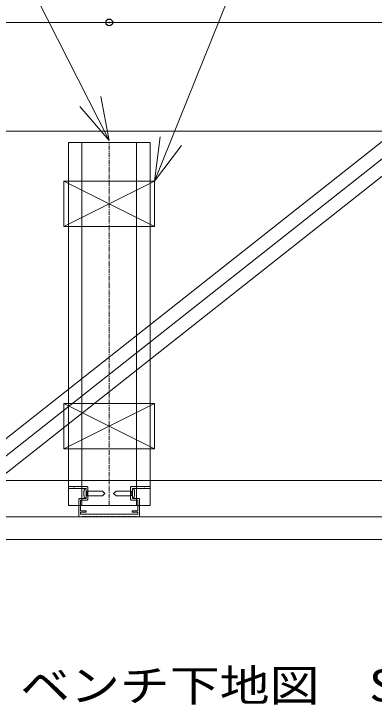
# Model space of a CAD drawing. Units: millimetres, scale not verified. Extents: x -8199 to 8201, y -2963 to 5056.
# Drawn here: x 2292 to 2820, y 3451 to 4473 of the extents above; entities that cross this region are included whole.
import ezdxf
from ezdxf.enums import TextEntityAlignment as Align

# ---------------------------------------------------------------- set-up
doc = ezdxf.new("R2010")
doc.units = ezdxf.units.MM
doc.header["$LTSCALE"] = 20
doc.header["$PDMODE"] = 32
doc.header["$PDSIZE"] = 10
doc.linetypes.add('CHAIN1', pattern=[8, 5, -1, 1, -1])
doc.layers.add('0-1_一般', color=4, linetype='Continuous', lineweight=9)
doc.layers.add('0-2_寸法', color=7, linetype='Continuous', lineweight=9)
doc.layers.add('0-4_Defpoints', color=7, linetype='Continuous')
doc.styles.add('ＭＳ ゴシック', font='')
doc.styles.get('ＭＳ ゴシック').set_extended_font_data('MS Gothic')

# ---------------------------------------------------------------- blocks, each defined once
blk = doc.blocks.new('グループ-50-1')
at = {"layer": '0-1_一般', "color": 2}
for p, q in [((380561.1, -56426.8), (380561.1, -48426.8)), ((382361.1, -48426.8), (380561.1, -48426.8)), ((380861.1, -56426.8), (380861.1, -48426.8)), ((382061.1, -56426.8), (382061.1, -48426.8)), ((382361.1, -56426.8), (382361.1, -48426.8)), ((382361.1, -56426.8), (380561.1, -56426.8))]:
    blk.add_line(p, q, dxfattribs=at)
at = {"layer": '0-1_一般', "color": 7, "linetype": 'CHAIN1'}
blk.add_line((381461.1, -56426.8), (381461.1, -48426.8), dxfattribs=at)
blk = doc.blocks.new('グループ-51-1')
at = {"layer": '0-2_寸法'}
for p, q in [((382461.1, -50276.8), (380461.1, -49276.8)), ((380461.1, -50276.8), (382461.1, -49276.8))]:
    blk.add_line(p, q, dxfattribs=at)
blk.add_lwpolyline([(380461.1, -49276.8), (382461.1, -49276.8), (382461.1, -50276.8), (380461.1, -50276.8)], close=True, dxfattribs=at)
blk = doc.blocks.new('グループ-52-1')
at = {"layer": '0-2_寸法'}
for p, q in [((382461.1, -54176.8), (380461.1, -55176.8)), ((380461.1, -54176.8), (382461.1, -55176.8))]:
    blk.add_line(p, q, dxfattribs=at)
blk.add_lwpolyline([(380461.1, -54176.8), (382461.1, -54176.8), (382461.1, -55176.8), (380461.1, -55176.8)], close=True, dxfattribs=at)
blk = doc.blocks.new('グループ-53-1')
at = {"layer": '0-1_一般'}
for p, q in [((380979.1, -56116.4), (380951.1, -56116.4)), ((380951.1, -56201.2), (380979.1, -56201.2))]:
    blk.add_line(p, q, dxfattribs=at)
for points in [[(380903.4, -56141.7), (380903.7, -56137), (380904, -56132.3), (380904.3, -56127.6), (380904.7, -56122.9), (380905.2, -56118.2), (380905.7, -56113.5), (380906.3, -56108.8), (380906.4, -56107.8), (380906.5, -56106.7), (380906.7, -56105.7), (380906.8, -56104.7), (380906.9, -56103.6), (380907.1, -56102.6), (380907.2, -56101.5), (380907.3, -56100.5), (380907.5, -56099.5), (380907.6, -56098.4), (380907.7, -56097.4), (380907.9, -56096.3), (380908, -56095.3), (380908.1, -56094.3), (380908.3, -56093.2), (380908.4, -56092.2), (380908.5, -56091.2), (380908.7, -56090.1), (380908.8, -56089.1), (380908.9, -56088), (380909.1, -56087), (380909.3, -56085.3), (380909.7, -56083.3), (380910.3, -56081.2), (380911, -56079.2), (380911.9, -56077.2), (380912.9, -56075.3), (380914, -56073.4), (380915.3, -56071.6), (380916.7, -56069.8), (380918.2, -56068.1), (380919.9, -56066.6)], [(380919.9, -56066.6), (380921.7, -56065.2), (380923.5, -56063.9), (380925.5, -56062.7), (380927.5, -56061.7), (380929.5, -56060.9), (380931.6, -56060.2), (380933.7, -56059.6), (380935.7, -56059.2), (380937.8, -56058.9), (380939.8, -56058.8), (380941.1, -56058.8), (380941.6, -56058.8), (380942, -56058.8), (380942.5, -56058.8), (380943, -56058.8), (380943.5, -56058.8), (380944, -56058.8), (380944.5, -56058.8), (380944.9, -56058.8), (380945.4, -56058.8), (380945.9, -56058.8), (380946.4, -56058.8), (380946.9, -56058.8), (380947.3, -56058.8), (380947.8, -56058.8), (380948.3, -56058.8), (380948.8, -56058.8), (380949.3, -56058.8), (380949.7, -56058.8), (380950.2, -56058.8), (380950.7, -56058.8), (380951.1, -56061.2), (380951.1, -56070.6), (380951.1, -56080), (380951.1, -56089.4), (380951.1, -56098.8), (380951.1, -56108.2), (380951.1, -56117.6), (380951.1, -56127)], [(380910.8, -56237.9), (380910.1, -56235.9), (380909.6, -56233.9), (380909.2, -56231.9), (380909, -56230.3), (380908.9, -56229.3), (380908.8, -56228.3), (380908.6, -56227.2), (380908.5, -56226.2), (380908.4, -56225.2), (380908.2, -56224.1), (380908.1, -56223.1), (380908, -56222), (380907.8, -56221), (380907.7, -56220), (380907.6, -56218.9), (380907.4, -56217.9), (380907.3, -56216.9), (380907.2, -56215.8), (380907, -56214.8), (380906.9, -56213.7), (380906.8, -56212.7), (380906.6, -56211.7), (380906.5, -56210.6), (380906.4, -56209.6), (380906.1, -56207.6), (380905.6, -56202.9), (380905.1, -56198.2), (380904.6, -56193.5), (380904.2, -56188.8), (380903.9, -56184.1), (380903.6, -56179.4), (380903.4, -56174.7), (380903.2, -56170), (380903.1, -56165.3), (380903.1, -56160.6), (380903.1, -56155.9), (380903.1, -56151.2), (380903.3, -56146.5), (380903.4, -56141.7)], [(380951.1, -56127), (380951.1, -56136.5), (380951.1, -56145.9), (380951.1, -56155.3), (380951.1, -56164.7), (380951.1, -56174.1), (380951.1, -56183.5), (380951.1, -56192.9), (380951.1, -56202.3), (380951.1, -56211.7), (380951.1, -56221.2), (380951.1, -56230.6), (380951.1, -56240), (380951.1, -56249.4), (380951.1, -56258.8), (380951.1, -56258.8)], [(380951.1, -56258.8), (380950.6, -56258.8), (380950.1, -56258.8), (380949.6, -56258.8), (380949.1, -56258.8), (380948.7, -56258.8), (380948.2, -56258.8), (380947.7, -56258.8), (380947.2, -56258.8), (380946.7, -56258.8), (380946.3, -56258.8), (380945.8, -56258.8), (380945.3, -56258.8), (380944.8, -56258.8), (380944.3, -56258.8), (380943.8, -56258.8), (380943.4, -56258.8), (380942.9, -56258.8), (380942.4, -56258.8), (380941.9, -56258.8), (380941.4, -56258.8), (380941, -56258.8), (380939.3, -56258.8), (380937.3, -56258.6), (380935.2, -56258.3), (380933.1, -56257.9), (380931.1, -56257.3), (380929, -56256.5), (380927, -56255.6), (380925, -56254.6), (380923.1, -56253.4), (380921.2, -56252.1), (380919.5, -56250.6), (380917.8, -56249.1), (380916.3, -56247.4), (380914.9, -56245.6), (380913.7, -56243.7), (380912.6, -56241.8), (380911.6, -56239.9), (380910.8, -56237.9)]]:
    blk.add_lwpolyline(points, dxfattribs=at)
blk.add_lwpolyline([(380979.1, -56208.8), (381310.5, -56208.8), (381363.1, -56158.8), (381310.5, -56108.8), (380979.1, -56108.8)], close=True, dxfattribs=at)
blk = doc.blocks.new('グループ-54-1')
at = {"layer": '0-1_一般'}
for p, q in [((381943.1, -56116.4), (381971.1, -56116.4)), ((381971.1, -56201.2), (381943.1, -56201.2))]:
    blk.add_line(p, q, dxfattribs=at)
for points in [[(382002.2, -56066.6), (382000.5, -56065.2), (381998.6, -56063.9), (381996.7, -56062.7), (381994.7, -56061.7), (381992.6, -56060.9), (381990.6, -56060.2), (381988.5, -56059.6), (381986.4, -56059.2), (381984.3, -56058.9), (381982.3, -56058.8), (381981.1, -56058.8), (381980.6, -56058.8), (381980.1, -56058.8), (381979.6, -56058.8), (381979.1, -56058.8), (381978.7, -56058.8), (381978.2, -56058.8), (381977.7, -56058.8), (381977.2, -56058.8), (381976.7, -56058.8), (381976.3, -56058.8), (381975.8, -56058.8), (381975.3, -56058.8), (381974.8, -56058.8), (381974.3, -56058.8), (381973.8, -56058.8), (381973.4, -56058.8), (381972.9, -56058.8), (381972.4, -56058.8), (381971.9, -56058.8), (381971.4, -56058.8), (381971.1, -56061.2), (381971.1, -56070.6), (381971.1, -56080), (381971.1, -56089.4), (381971.1, -56098.8), (381971.1, -56108.2), (381971.1, -56117.6), (381971.1, -56127)], [(382018.7, -56141.7), (382018.5, -56137), (382018.2, -56132.3), (382017.8, -56127.6), (382017.4, -56122.9), (382017, -56118.2), (382016.4, -56113.5), (382015.9, -56108.8), (382015.7, -56107.8), (382015.6, -56106.7), (382015.5, -56105.7), (382015.3, -56104.7), (382015.2, -56103.6), (382015.1, -56102.6), (382014.9, -56101.5), (382014.8, -56100.5), (382014.7, -56099.5), (382014.5, -56098.4), (382014.4, -56097.4), (382014.3, -56096.3), (382014.1, -56095.3), (382014, -56094.3), (382013.9, -56093.2), (382013.7, -56092.2), (382013.6, -56091.2), (382013.5, -56090.1), (382013.3, -56089.1), (382013.2, -56088), (382013.1, -56087), (382012.8, -56085.3), (382012.4, -56083.3), (382011.8, -56081.2), (382011.1, -56079.2), (382010.3, -56077.2), (382009.3, -56075.3), (382008.2, -56073.4), (382006.9, -56071.6), (382005.4, -56069.8), (382003.9, -56068.1), (382002.2, -56066.6)], [(381971.1, -56127), (381971.1, -56136.5), (381971.1, -56145.9), (381971.1, -56155.3), (381971.1, -56164.7), (381971.1, -56174.1), (381971.1, -56183.5), (381971.1, -56192.9), (381971.1, -56202.3), (381971.1, -56211.7), (381971.1, -56221.2), (381971.1, -56230.6), (381971.1, -56240), (381971.1, -56249.4), (381971.1, -56258.8), (381971.1, -56258.8)], [(382011.3, -56237.9), (382012, -56235.9), (382012.5, -56233.9), (382012.9, -56231.9), (382013.1, -56230.3), (382013.2, -56229.3), (382013.4, -56228.3), (382013.5, -56227.2), (382013.6, -56226.2), (382013.8, -56225.2), (382013.9, -56224.1), (382014, -56223.1), (382014.2, -56222), (382014.3, -56221), (382014.4, -56220), (382014.6, -56218.9), (382014.7, -56217.9), (382014.8, -56216.9), (382015, -56215.8), (382015.1, -56214.8), (382015.2, -56213.7), (382015.4, -56212.7), (382015.5, -56211.7), (382015.6, -56210.6), (382015.8, -56209.6), (382016, -56207.6), (382016.6, -56202.9), (382017.1, -56198.2), (382017.5, -56193.5), (382017.9, -56188.8), (382018.3, -56184.1), (382018.5, -56179.4), (382018.8, -56174.7), (382018.9, -56170), (382019, -56165.3), (382019.1, -56160.6), (382019.1, -56155.9), (382019, -56151.2), (382018.9, -56146.5), (382018.7, -56141.7)], [(381971.1, -56258.8), (381971.6, -56258.8), (381972, -56258.8), (381972.5, -56258.8), (381973, -56258.8), (381973.5, -56258.8), (381974, -56258.8), (381974.4, -56258.8), (381974.9, -56258.8), (381975.4, -56258.8), (381975.9, -56258.8), (381976.4, -56258.8), (381976.9, -56258.8), (381977.3, -56258.8), (381977.8, -56258.8), (381978.3, -56258.8), (381978.8, -56258.8), (381979.3, -56258.8), (381979.7, -56258.8), (381980.2, -56258.8), (381980.7, -56258.8), (381981.2, -56258.8), (381982.8, -56258.8), (381984.9, -56258.6), (381986.9, -56258.3), (381989, -56257.9), (381991.1, -56257.3), (381993.1, -56256.5), (381995.2, -56255.6), (381997.2, -56254.6), (381999.1, -56253.4), (382000.9, -56252.1), (382002.7, -56250.6), (382004.3, -56249.1), (382005.8, -56247.4), (382007.2, -56245.6), (382008.5, -56243.7), (382009.6, -56241.8), (382010.5, -56239.9), (382011.3, -56237.9)]]:
    blk.add_lwpolyline(points, dxfattribs=at)
blk.add_lwpolyline([(381943.1, -56208.8), (381611.7, -56208.8), (381559.1, -56158.8), (381611.7, -56108.8), (381943.1, -56108.8)], close=True, dxfattribs=at)

msp = doc.modelspace()

# ---------------------------------------------------------------- linework, layer by layer
at = {"layer": '0-1_一般', "color": 2}
for p, q in [((2278.48, 4587.96), (2431.48, 4286.78)), ((2643.21, 4588.5), (2498.15, 4226.78))]:
    msp.add_line(p, q, dxfattribs=at)
at = {"layer": '0-1_一般'}
for p, q in [((2400.15, 3776.64), (2400.15, 3759.31)), ((2462.81, 3759.31), (2462.81, 3776.64)), ((2386.81, 3735.58), (2386.81, 3759.31)), ((2476.15, 3759.31), (2476.15, 3735.58)), ((2391.06, 3733.44), (2388.95, 3733.44)), ((2474.01, 3733.44), (2471.89, 3733.44))]:
    msp.add_line(p, q, dxfattribs=at)
at = {"layer": '0-1_一般', "color": 7}
for points in [[(1324.81, 4460.11), (3991.48, 4460.11), (3991.48, 4300.11), (1324.81, 4300.11)], [(1411.48, 4300.11), (3904.81, 4300.11), (3904.81, 3786.78), (1411.48, 3786.78)]]:
    msp.add_lwpolyline(points, close=True, dxfattribs=at)
at = {"layer": '0-1_一般', "color": 2}
for points in [[(2418.94, 4351.31), (2431.48, 4286.78), (2388.35, 4336.39)], [(2537.71, 4279.28), (2498.15, 4226.78), (2506.16, 4292.03)]]:
    msp.add_lwpolyline(points, dxfattribs=at)
at = {"layer": '0-1_一般'}
for points in [[(2388.15, 3760.64), (2397.48, 3760.64), (2397.48, 3767.58), (2397.88, 3767.98), (2397.48, 3768.38), (2397.48, 3775.31), (2379.88, 3775.31), (2379.48, 3775.71), (2379.08, 3775.31), (2371.48, 3775.31), (2371.48, 3777.98), (2379.08, 3777.98), (2379.48, 3777.58), (2379.88, 3777.98), (2398.81, 3777.98)], [(2464.15, 3777.98), (2483.08, 3777.98), (2483.48, 3777.58), (2483.88, 3777.98), (2491.48, 3777.98), (2491.48, 3775.31), (2483.88, 3775.31), (2483.48, 3775.71), (2483.08, 3775.31), (2465.48, 3775.31), (2465.48, 3768.38), (2465.08, 3767.98), (2465.48, 3767.58), (2465.48, 3760.64), (2474.81, 3760.64)], [(2398.81, 3757.98), (2389.48, 3757.98), (2389.48, 3742.44), (2397.81, 3742.44), (2397.81, 3740.44), (2389.48, 3740.44), (2389.48, 3737.44), (2473.48, 3737.44), (2473.48, 3740.44), (2465.15, 3740.44), (2465.15, 3742.44), (2473.48, 3742.44), (2473.48, 3757.98), (2464.15, 3757.98)]]:
    msp.add_lwpolyline(points, dxfattribs=at)
at = {"layer": '0-1_一般', "color": 1}
msp.add_lwpolyline([(3991.48, 3700.11), (3958.15, 3733.44), (1358.14, 3733.44), (1324.81, 3700.11)], close=True, dxfattribs=at)
at = {"layer": '0-1_一般'}
for centre, radius, start, end in [((2398.81, 3776.64), 1.33, 45, 90), ((2398.81, 3776.64), 1.33, 0, 45), ((2464.15, 3776.64), 1.33, 135, 180), ((2464.15, 3776.64), 1.33, 90, 135), ((2388.15, 3759.31), 1.33, 135, 180), ((2388.15, 3759.31), 1.33, 90, 135), ((2398.81, 3759.31), 1.33, 315, 0), ((2464.15, 3759.31), 1.33, 180, 225), ((2474.81, 3759.31), 1.33, 45, 90), ((2474.81, 3759.31), 1.33, 0, 45), ((2398.81, 3759.31), 1.33, 270, 315), ((2464.15, 3759.31), 1.33, 225, 270), ((2388.95, 3735.58), 2.13, 180, 270), ((2391.06, 3734.11), 0.667, 270, 330), ((2392.22, 3733.44), 0.667, 90, 150), ((2392.22, 3733.44), 0.667, 30, 90), ((2393.37, 3734.11), 0.667, 210, 270), ((2393.37, 3734.11), 0.667, 270, 330), ((2394.53, 3733.44), 0.667, 90, 150), ((2394.53, 3733.44), 0.667, 30, 90), ((2395.68, 3734.11), 0.667, 210, 270), ((2395.68, 3734.11), 0.667, 270, 330), ((2396.84, 3733.44), 0.667, 90, 150), ((2396.84, 3733.44), 0.667, 30, 90), ((2397.99, 3734.11), 0.667, 210, 270), ((2397.99, 3734.11), 0.667, 270, 330), ((2399.15, 3733.44), 0.667, 90, 150), ((2399.15, 3733.44), 0.667, 30, 90), ((2400.3, 3734.11), 0.667, 210, 270), ((2400.3, 3734.11), 0.667, 270, 330), ((2401.46, 3733.44), 0.667, 90, 150), ((2401.46, 3733.44), 0.667, 30, 90), ((2402.61, 3734.11), 0.667, 210, 270), ((2402.61, 3734.11), 0.667, 270, 330), ((2403.77, 3733.44), 0.667, 90, 150), ((2403.77, 3733.44), 0.667, 30, 90), ((2404.92, 3734.11), 0.667, 210, 270), ((2404.92, 3734.11), 0.667, 270, 330), ((2406.08, 3733.44), 0.667, 90, 150), ((2406.08, 3733.44), 0.667, 30, 90), ((2407.23, 3734.11), 0.667, 210, 270), ((2407.23, 3734.11), 0.667, 270, 330), ((2408.39, 3733.44), 0.667, 90, 150), ((2408.39, 3733.44), 0.667, 30, 90), ((2409.54, 3734.11), 0.667, 210, 270), ((2409.54, 3734.11), 0.667, 270, 330), ((2410.69, 3733.44), 0.667, 90, 150), ((2410.69, 3733.44), 0.667, 30, 90), ((2411.85, 3734.11), 0.667, 210, 270), ((2411.85, 3734.11), 0.667, 270, 330), ((2413, 3733.44), 0.667, 90, 150), ((2413, 3733.44), 0.667, 30, 90), ((2414.16, 3734.11), 0.667, 210, 270), ((2414.16, 3734.11), 0.667, 270, 330), ((2415.31, 3733.44), 0.667, 90, 150), ((2415.31, 3733.44), 0.667, 30, 90), ((2416.47, 3734.11), 0.667, 210, 270), ((2416.47, 3734.11), 0.667, 270, 330), ((2417.62, 3733.44), 0.667, 90, 150), ((2417.62, 3733.44), 0.667, 30, 90), ((2418.78, 3734.11), 0.667, 210, 270), ((2418.78, 3734.11), 0.667, 270, 330), ((2419.93, 3733.44), 0.667, 90, 150), ((2419.93, 3733.44), 0.667, 30, 90), ((2421.09, 3734.11), 0.667, 210, 270), ((2421.09, 3734.11), 0.667, 270, 330), ((2422.24, 3733.44), 0.667, 90, 150), ((2422.24, 3733.44), 0.667, 30, 90), ((2423.4, 3734.11), 0.667, 210, 270), ((2423.4, 3734.11), 0.667, 270, 330), ((2424.55, 3733.44), 0.667, 90, 150), ((2424.55, 3733.44), 0.667, 30, 90), ((2425.71, 3734.11), 0.667, 210, 270), ((2425.71, 3734.11), 0.667, 270, 330), ((2426.86, 3733.44), 0.667, 90, 150), ((2426.86, 3733.44), 0.667, 30, 90), ((2428.02, 3734.11), 0.667, 210, 270), ((2428.02, 3734.11), 0.667, 270, 330), ((2429.17, 3733.44), 0.667, 90, 150), ((2429.17, 3733.44), 0.667, 30, 90), ((2430.32, 3734.11), 0.667, 210, 270), ((2430.32, 3734.11), 0.667, 270, 330), ((2431.48, 3733.44), 0.667, 90, 150), ((2431.48, 3733.44), 0.667, 30, 90), ((2432.63, 3734.11), 0.667, 210, 270), ((2432.63, 3734.11), 0.667, 270, 330), ((2433.79, 3733.44), 0.667, 90, 150), ((2433.79, 3733.44), 0.667, 30, 90), ((2434.94, 3734.11), 0.667, 210, 270), ((2434.94, 3734.11), 0.667, 270, 330), ((2436.1, 3733.44), 0.667, 90, 150), ((2436.1, 3733.44), 0.667, 30, 90), ((2437.25, 3734.11), 0.667, 210, 270), ((2437.25, 3734.11), 0.667, 270, 330), ((2438.41, 3733.44), 0.667, 90, 150), ((2438.41, 3733.44), 0.667, 30, 90), ((2439.56, 3734.11), 0.667, 210, 270), ((2439.56, 3734.11), 0.667, 270, 330), ((2440.72, 3733.44), 0.667, 90, 150), ((2440.72, 3733.44), 0.667, 30, 90), ((2441.87, 3734.11), 0.667, 210, 270), ((2441.87, 3734.11), 0.667, 270, 330), ((2443.03, 3733.44), 0.667, 90, 150), ((2443.03, 3733.44), 0.667, 30, 90), ((2444.18, 3734.11), 0.667, 210, 270), ((2444.18, 3734.11), 0.667, 270, 330), ((2445.34, 3733.44), 0.667, 90, 150), ((2445.34, 3733.44), 0.667, 30, 90), ((2446.49, 3734.11), 0.667, 210, 270), ((2446.49, 3734.11), 0.667, 270, 330), ((2447.65, 3733.44), 0.667, 90, 150), ((2447.65, 3733.44), 0.667, 30, 90), ((2448.8, 3734.11), 0.667, 210, 270), ((2448.8, 3734.11), 0.667, 270, 330), ((2449.95, 3733.44), 0.667, 90, 150), ((2449.95, 3733.44), 0.667, 30, 90), ((2451.11, 3734.11), 0.667, 210, 270), ((2451.11, 3734.11), 0.667, 270, 330), ((2452.26, 3733.44), 0.667, 90, 150), ((2452.26, 3733.44), 0.667, 30, 90), ((2453.42, 3734.11), 0.667, 210, 270), ((2453.42, 3734.11), 0.667, 270, 330), ((2454.57, 3733.44), 0.667, 90, 150), ((2454.57, 3733.44), 0.667, 30, 90), ((2455.73, 3734.11), 0.667, 210, 270), ((2455.73, 3734.11), 0.667, 270, 330), ((2456.88, 3733.44), 0.667, 90, 150), ((2456.88, 3733.44), 0.667, 30, 90), ((2458.04, 3734.11), 0.667, 210, 270), ((2458.04, 3734.11), 0.667, 270, 330), ((2459.19, 3733.44), 0.667, 90, 150), ((2459.19, 3733.44), 0.667, 30, 90), ((2460.35, 3734.11), 0.667, 210, 270), ((2460.35, 3734.11), 0.667, 270, 330), ((2461.5, 3733.44), 0.667, 90, 150), ((2461.5, 3733.44), 0.667, 30, 90), ((2462.66, 3734.11), 0.667, 210, 270), ((2462.66, 3734.11), 0.667, 270, 330), ((2463.81, 3733.44), 0.667, 90, 150), ((2463.81, 3733.44), 0.667, 30, 90), ((2464.97, 3734.11), 0.667, 210, 270), ((2464.97, 3734.11), 0.667, 270, 330), ((2466.12, 3733.44), 0.667, 90, 150), ((2466.12, 3733.44), 0.667, 30, 90), ((2467.28, 3734.11), 0.667, 210, 270), ((2467.28, 3734.11), 0.667, 270, 330), ((2468.43, 3733.44), 0.667, 90, 150), ((2468.43, 3733.44), 0.667, 30, 90), ((2469.58, 3734.11), 0.667, 210, 270), ((2469.58, 3734.11), 0.667, 270, 330), ((2470.74, 3733.44), 0.667, 90, 150), ((2470.74, 3733.44), 0.667, 30, 90), ((2471.89, 3734.11), 0.667, 210, 270), ((2474.01, 3735.58), 2.13, 270, 0)]:
    msp.add_arc(centre, radius, start, end, dxfattribs=at)
at = {"layer": '0-2_寸法'}
for p, q in [((2201.91, 3786.78), (3052.91, 4460.11)), ((2234.14, 3786.78), (3085.14, 4460.11)), ((2266.37, 3786.78), (3117.37, 4460.11))]:
    msp.add_line(p, q, dxfattribs=at)
at = {"layer": '0-4_Defpoints'}
msp.add_point((2431.48, 4460.11), dxfattribs=at)

# ---------------------------------------------------------------- block references
at = {"layer": '0-1_一般', "xscale": 0.06666667, "yscale": 0.06666667}
for name in ['グループ-50-1', 'グループ-53-1', 'グループ-54-1']:
    msp.add_blockref(name, (-22999.26, 7511.9), dxfattribs=at)
at = {"layer": '0-2_寸法', "xscale": 0.06666667, "yscale": 0.06666667}
for name in ['グループ-51-1', 'グループ-52-1']:
    msp.add_blockref(name, (-22999.26, 7511.9), dxfattribs=at)

# ---------------------------------------------------------------- texts
at = {"layer": '0-1_一般', "color": 2, "style": 'ＭＳ ゴシック', "width": 1.15}
msp.add_text('\u3000ベンチ下地図\u3000SCALE:1/15', height=46.67, dxfattribs=at).set_placement((2227.63, 3448.44), align=Align.BOTTOM_LEFT)

doc.saveas('drawing.dxf')
